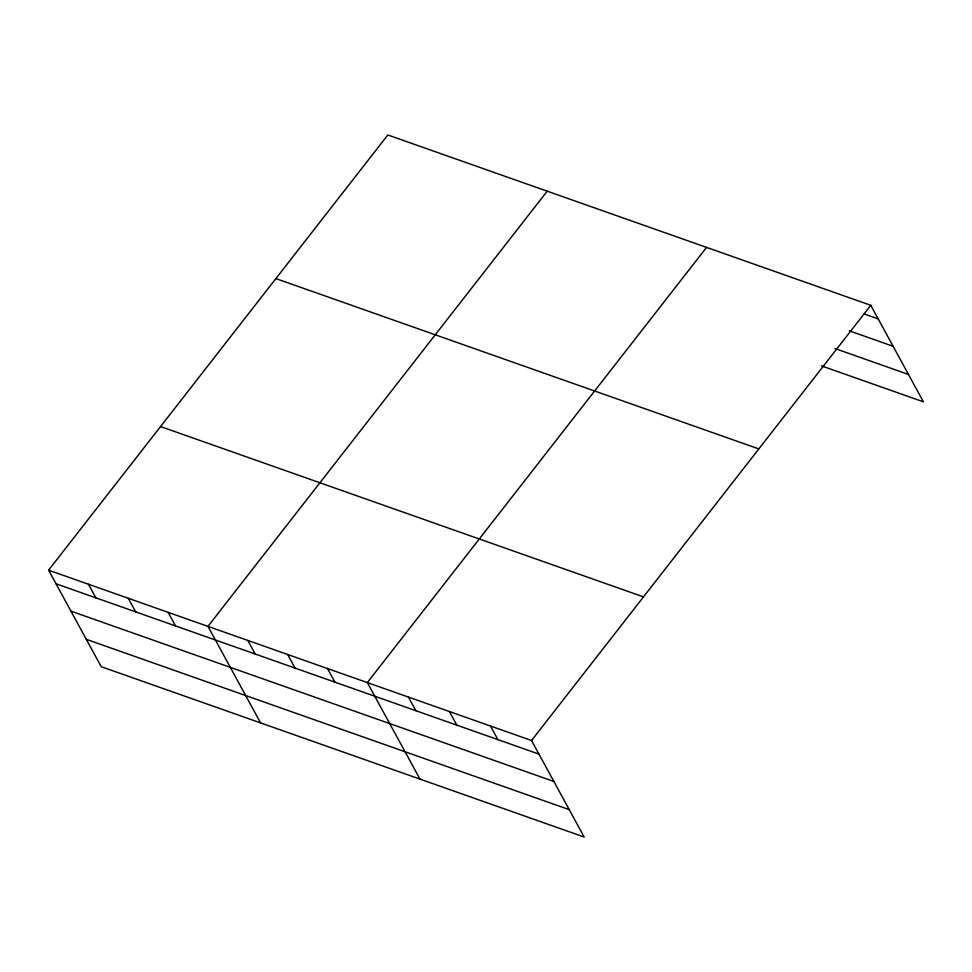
<?xml version="1.0" encoding="UTF-8"?>
<svg xmlns="http://www.w3.org/2000/svg" width="972" height="972" viewBox="0 0 972 972"><rect width="100%" height="100%" fill="white"/><g stroke="black" fill="none" stroke-linecap="round" stroke-linejoin="round"><path stroke-width="1.46" d="M48.6 570.175L531.538 740.506L584.172 837.026L101.222 666.695L48.6 570.175L387.828 134.974L870.778 305.305L923.4 401.825L821.486 365.885M547.2 191.18L207.972 626.381L260.593 722.913M706.571 247.386L367.343 682.587L419.965 779.119M531.538 740.506L870.778 305.305M864.035 313.92L878.19 318.913M849.236 330.796L893.11 346.275M834.875 348.498L908.48 374.463M275.89 278.587L758.828 448.918M160.55 426.562L643.488 596.893M56.024 583.783L538.962 754.114M70.944 611.145L553.882 781.476M86.314 639.333L569.252 809.664M490.495 726.023L497.907 739.643M449.441 711.553L456.864 725.161M408.386 697.07L415.809 710.678M327.503 668.542L334.915 682.15M287.651 654.484L295.075 668.104M247.811 640.439L255.235 654.047M168.132 612.336L175.543 625.944M128.28 598.278L135.703 611.886M88.44 584.233L95.864 597.841"/></g></svg>
